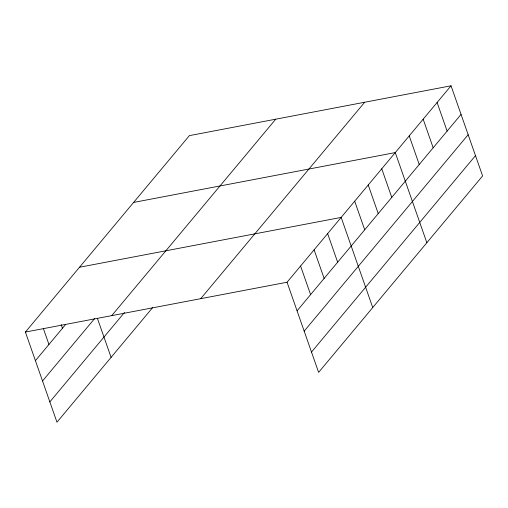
<?xml version="1.0" encoding="UTF-8"?>
<svg xmlns="http://www.w3.org/2000/svg" width="508" height="508" viewBox="0 0 508 508"><rect width="100%" height="100%" fill="white"/><g stroke="black" fill="none" stroke-linecap="round" stroke-linejoin="round"><path stroke-width="0.76" d="M152.667 307.562L56.966 422.199L25.4 332.067L189.382 135.63L451.034 85.801L482.6 175.933L318.618 372.37L287.052 282.232L451.034 85.801M35.414 360.667L65.481 324.656M42.526 380.975L94.64 318.554M111.747 315.62L275.73 119.189M49.854 401.898L124.511 312.464M200.704 298.679L364.687 102.241M297.066 310.832L461.054 114.402M304.178 331.14L468.16 134.709M311.506 352.063L475.488 155.632M133.629 202.419L395.281 152.584L426.847 242.722M79.515 267.24L341.166 217.411L372.732 307.543M25.4 332.067L287.052 282.232M437.096 102.495L447.11 131.102M423.158 119.189L433.172 147.796M409.219 135.89L419.233 164.49M381.749 168.789L391.77 197.396M368.224 184.995L378.238 213.601M354.692 201.2L364.712 229.806M327.635 233.617L337.655 262.217M314.109 249.822L324.123 278.422M300.577 266.027L310.598 294.627M97.428 318.395L111.081 357.378M61.189 324.593L62.471 328.257M43.294 328.327L48.946 344.462"/></g></svg>
